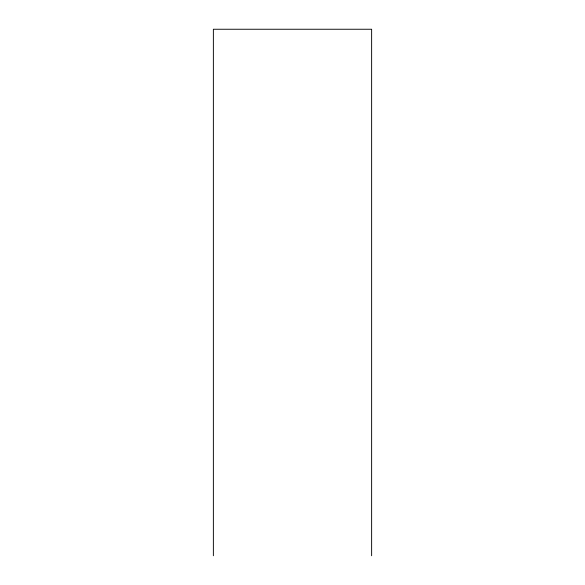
<?xml version="1.0" encoding="UTF-8"?>
<svg xmlns="http://www.w3.org/2000/svg" width="585" height="585" viewBox="0 0 585 585"><rect width="100%" height="100%" fill="white"/><g stroke="black" fill="none" stroke-linecap="round" stroke-linejoin="round"><path stroke-width="0.88" d="M371.629 555.75L371.629 29.25L213.371 29.25L213.371 555.75"/></g></svg>
